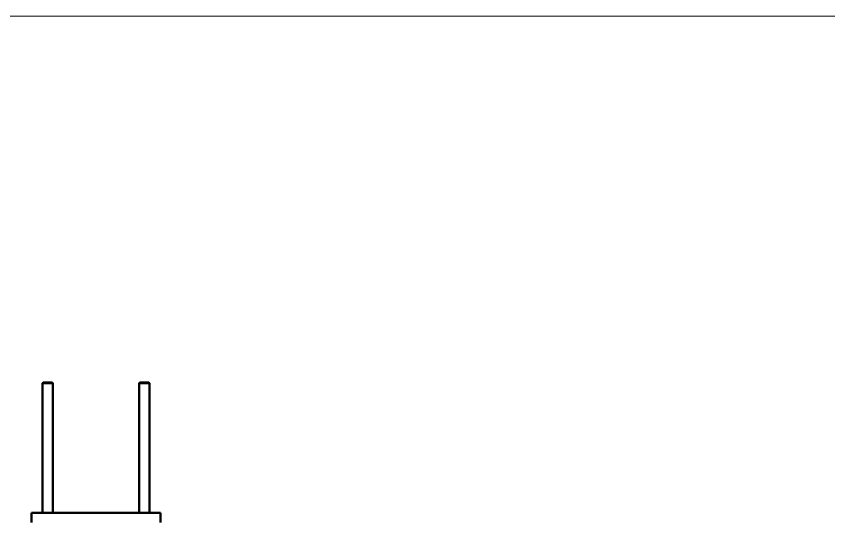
# Model space of a CAD drawing. Header units: metres. Extents: x -20317 to 2216, y -10281 to 3094.
# Drawn here: x -4000.5 to -3874.8, y -1173.4 to -1095.9 of the extents above; entities that cross this region are included whole.
import ezdxf

# ---------------------------------------------------------------- set-up
doc = ezdxf.new("R2010")
doc.units = ezdxf.units.M
doc.header["$MEASUREMENT"] = 0
doc.layers.get('0').update_dxf_attribs({"color": 30, "lineweight": 0})
doc.layers.add('AG-Wall', color=4, linetype='Continuous', lineweight=20)
doc.layers.add('SSN_Lift-AM_0', color=7, linetype='Continuous', lineweight=50)

# ---------------------------------------------------------------- blocks, each defined once
blk = doc.blocks.new('Lift_20-024-10000')
at = {"layer": 'SSN_Lift-AM_0'}
for p, q in [((-1019.5, 1851.9), (-1020.5, 1850.9)), ((-1004.5, 1850.9), (-1020.5, 1850.9)), ((-1020.5, 1850.9), (-1020.5, 1650)), ((-1019.5, 1851.9), (-1005.5, 1851.9)), ((-1005.5, 1851.9), (-1004.5, 1850.9)), ((-1004.5, 1850.9), (-1004.5, 1650)), ((-869.5, 1851.9), (-870.5, 1850.9)), ((-854.5, 1850.9), (-870.5, 1850.9)), ((-870.5, 1850.9), (-870.5, 1650)), ((-869.5, 1851.9), (-855.5, 1851.9)), ((-855.5, 1851.9), (-854.5, 1850.9)), ((-854.5, 1850.9), (-854.5, 1650)), ((-837.5, 1650), (-1037.5, 1650)), ((-1037.5, 1635), (-1037.5, 1650)), ((-837.5, 1635), (-837.5, 1650))]:
    blk.add_line(p, q, dxfattribs=at)
blk = doc.blocks.new('Lift mit KG 3.200')
at = {"layer": 'SSN_Lift-AM_0'}
blk.add_blockref('Lift_20-024-10000', (67264.3, 60555.6), dxfattribs=at)
blk = doc.blocks.new('A$C4EFB1426')
blk.add_blockref('Lift mit KG 3.200', (-65305.2, -59357.5))

msp = doc.modelspace()

# ---------------------------------------------------------------- linework, layer by layer
at = {"layer": 'AG-Wall'}
msp.add_line((-4263.44, -1095.88), (-3698.44, -1095.88), dxfattribs=at)

# ---------------------------------------------------------------- block references
at = {"xscale": 0.1, "yscale": 0.1, "zscale": 0.1}
msp.add_blockref('A$C4EFB1426', (-4090.35, -1457.51), dxfattribs=at)

doc.saveas('drawing.dxf')
